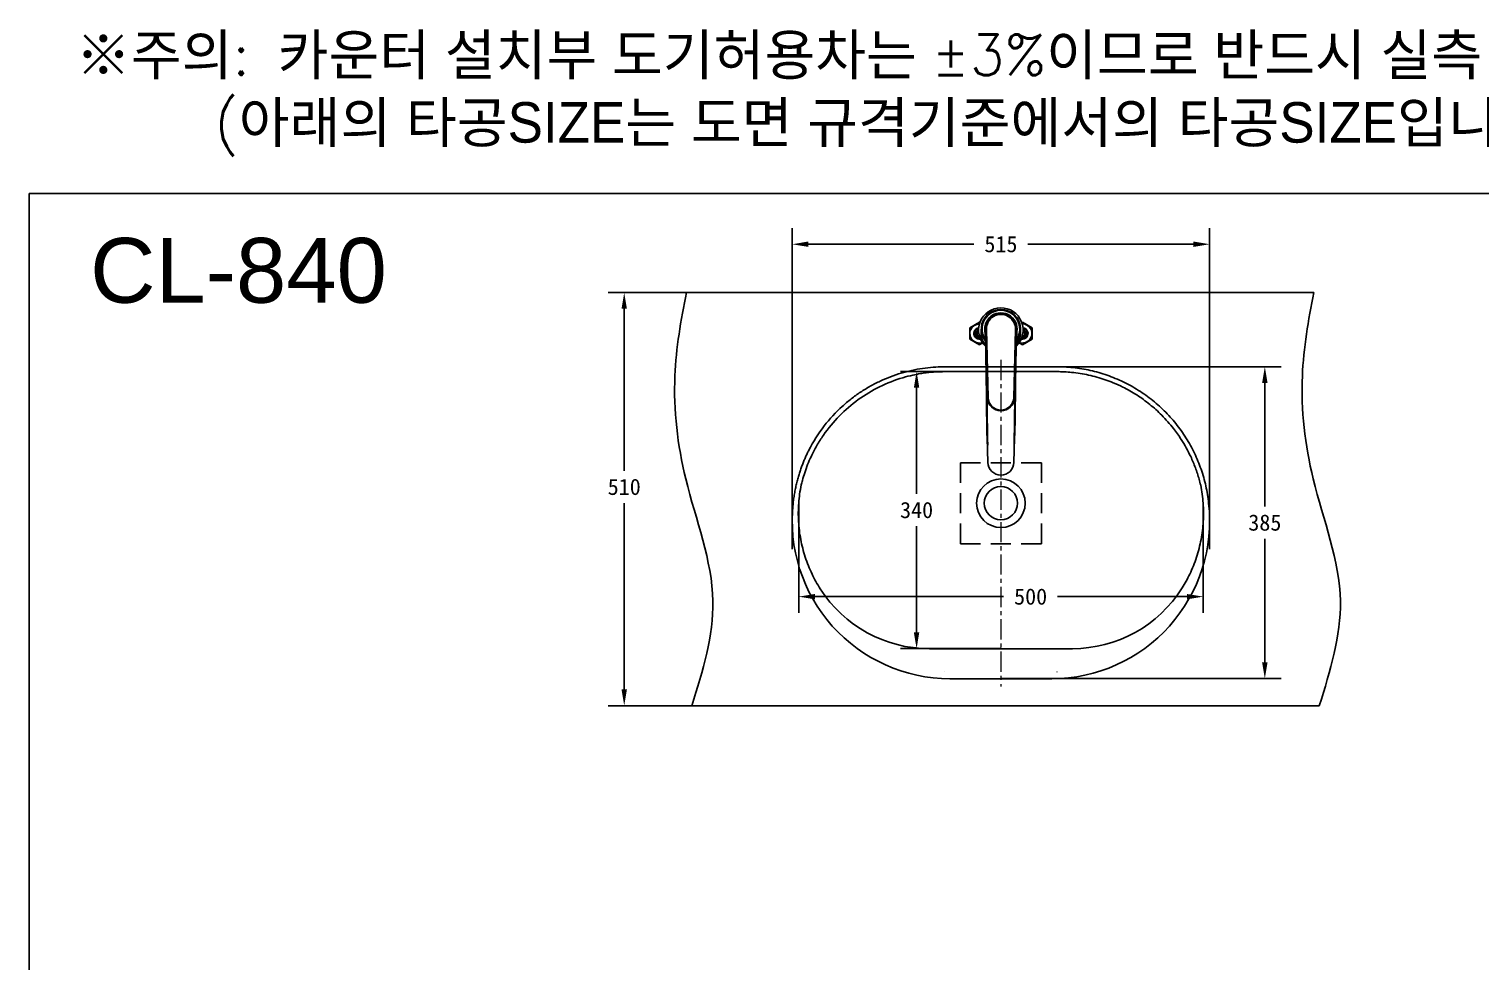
# Model space of a CAD drawing. Extents: x 0 to 9660, y 0 to 2303.
# Drawn here: x 0 to 1793, y 1152 to 2303 of the extents above; entities that cross this region are included whole.
import ezdxf

# ---------------------------------------------------------------- set-up
doc = ezdxf.new("R2010")
doc.units = 0
doc.header["$LTSCALE"] = 20
doc.header["$MEASUREMENT"] = 0
doc.linetypes.add('CENTER', pattern=[2, 1.25, -0.25, 0.25, -0.25])
doc.linetypes.add('HIDDEN', pattern=[0.375, 0.25, -0.125])
doc.layers.get('0').update_dxf_attribs({"linetype": 'CONTINUOUS'})
doc.layers.get('DEFPOINTS').update_dxf_attribs({"linetype": 'CONTINUOUS'})
for name, color, linetype in [('1', 1, 'CONTINUOUS'), ('3', 3, 'CONTINUOUS'), ('5', 5, 'CONTINUOUS'), ('BODY', 7, 'CONTINUOUS'), ('DEF_LAYER_ASSEM_MEMBER', 7, 'CONTINUOUS')]:
    doc.layers.add(name, color=color, linetype=linetype)
doc.styles.add('GHS', font='romans', dxfattribs={"bigfont": 'ghs'})
doc.dimstyles.new('Standard$0', dxfattribs={"dimtxt": 0.18, "dimasz": 0.18, "dimexe": 0.18, "dimexo": 0.0625, "dimgap": 0.09, "dimtad": 0, "dimtih": 1, "dimtoh": 1, "dimdec": 4, "dimzin": 0, "dimdsep": 46, "dimtxsty": 'Standard', "dimcen": 0.09, "dimadec": 0, "dimazin": 0, "dimtfac": 1, "dimtdec": 4, "dimtofl": 0, "dimtmove": 0, "dimatfit": 3, "dimfxl": 0, "dimtolj": 1, "dimtzin": 0, "dimarcsym": 0})

# ---------------------------------------------------------------- blocks, each defined once
blk = doc.blocks.new('*D60')
at = {"layer": '3', "color": 3, "lineweight": -2}
for p, q in [((942.3, 1661.2), (942.3, 2057.5)), ((1457.7, 1661.2), (1457.7, 2057.5)), ((962.3, 2037.5), (1166.7, 2037.5)), ((1437.7, 2037.5), (1233.3, 2037.5))]:
    blk.add_line(p, q, dxfattribs=at)
at = {"layer": '3', "color": 3}
for points in [[(962.3, 2040.9), (962.3, 2034.2), (942.3, 2037.5)], [(1437.7, 2040.9), (1437.7, 2034.2), (1457.7, 2037.5)]]:
    blk.add_solid(points, dxfattribs=at)
at = {"layer": 'DEFPOINTS', "color": 0}
for p in [(1457.7, 2037.5), (942.3, 1661.2), (1457.7, 1661.2)]:
    blk.add_point(p, dxfattribs=at)
at = {"layer": '3', "color": 2, "insert": (1200, 2037.5), "char_height": 20, "attachment_point": 5}
blk.add_mtext('\\A1;515', dxfattribs=at)
blk = doc.blocks.new('*D61')
at = {"layer": '3', "color": 3, "lineweight": -2}
for p, q in [((1200, 1886.3), (1545.9, 1886.3)), ((1525.9, 1866.3), (1525.9, 1713.8)), ((1525.9, 1521.3), (1525.9, 1673.8)), ((1200, 1501.3), (1545.9, 1501.3))]:
    blk.add_line(p, q, dxfattribs=at)
at = {"layer": '3', "color": 3}
for points in [[(1522.5, 1866.3), (1529.2, 1866.3), (1525.9, 1886.3)], [(1522.5, 1521.3), (1529.2, 1521.3), (1525.9, 1501.3)]]:
    blk.add_solid(points, dxfattribs=at)
at = {"layer": 'DEFPOINTS', "color": 0}
for p in [(1200, 1886.3), (1200, 1501.3), (1525.9, 1501.3)]:
    blk.add_point(p, dxfattribs=at)
at = {"layer": '3', "color": 2, "insert": (1525.9, 1693.8), "char_height": 20, "attachment_point": 5}
blk.add_mtext('\\A1;385', dxfattribs=at)
blk = doc.blocks.new('*D62')
at = {"layer": '3', "color": 3, "lineweight": -2}
for p, q in [((1199.8, 1880.3), (1075.9, 1880.3)), ((1095.9, 1860.3), (1095.9, 1729.3)), ((1095.9, 1558.3), (1095.9, 1689.3)), ((1200, 1538.3), (1075.9, 1538.3))]:
    blk.add_line(p, q, dxfattribs=at)
at = {"layer": '3', "color": 3}
for points in [[(1092.5, 1860.3), (1099.2, 1860.3), (1095.9, 1880.3)], [(1092.5, 1558.3), (1099.2, 1558.3), (1095.9, 1538.3)]]:
    blk.add_solid(points, dxfattribs=at)
at = {"layer": 'DEFPOINTS', "color": 0}
for p in [(1199.8, 1880.3), (1095.9, 1538.3), (1200, 1538.3)]:
    blk.add_point(p, dxfattribs=at)
at = {"layer": '3', "color": 2, "insert": (1095.9, 1709.3), "char_height": 20, "attachment_point": 5}
blk.add_mtext('\\A1;340', dxfattribs=at)
blk = doc.blocks.new('*D63')
at = {"layer": '3', "color": 3, "lineweight": -2}
for p, q in [((950.3, 1717.9), (950.3, 1582.5)), ((1449.7, 1717.9), (1449.7, 1582.5)), ((970.3, 1602.5), (1203.3, 1602.5)), ((1429.7, 1602.5), (1270, 1602.5))]:
    blk.add_line(p, q, dxfattribs=at)
at = {"layer": '3', "color": 3}
for points in [[(970.3, 1605.8), (970.3, 1599.2), (950.3, 1602.5)], [(1429.7, 1605.8), (1429.7, 1599.2), (1449.7, 1602.5)]]:
    blk.add_solid(points, dxfattribs=at)
at = {"layer": 'DEFPOINTS', "color": 0}
for p in [(950.3, 1717.9), (1449.7, 1717.9), (1449.7, 1602.5)]:
    blk.add_point(p, dxfattribs=at)
at = {"layer": '3', "color": 2, "insert": (1236.7, 1602.5), "char_height": 20, "attachment_point": 5}
blk.add_mtext('\\A1;500', dxfattribs=at)
blk = doc.blocks.new('*D82')
at = {"layer": '3', "color": 3, "lineweight": -2}
for p, q in [((811.7, 1977.9), (714.9, 1977.9)), ((734.9, 1957.9), (734.9, 1757.9)), ((734.9, 1487.9), (734.9, 1717.9)), ((818.4, 1467.9), (714.9, 1467.9))]:
    blk.add_line(p, q, dxfattribs=at)
at = {"layer": '3', "color": 3}
for points in [[(731.6, 1957.9), (738.2, 1957.9), (734.9, 1977.9)], [(731.6, 1487.9), (738.2, 1487.9), (734.9, 1467.9)]]:
    blk.add_solid(points, dxfattribs=at)
at = {"layer": 'DEFPOINTS', "color": 0}
for p in [(811.7, 1977.9), (734.9, 1467.9), (818.4, 1467.9)]:
    blk.add_point(p, dxfattribs=at)
at = {"layer": '3', "color": 2, "insert": (734.9, 1737.9), "char_height": 20, "attachment_point": 5}
blk.add_mtext('\\A1;510', dxfattribs=at)

msp = doc.modelspace()

# ---------------------------------------------------------------- linework, layer by layer
for p, q in [((1135.93801, 1886.25483), (1270.09891, 1886.25483)), ((1129.55238, 1880.25483), (1270.07174, 1880.25483)), ((1288.22465, 1538.27984), (1111.77523, 1538.27984)), ((1262.90782, 1501.25483), (1137.09137, 1501.25483))]:
    msp.add_line(p, q)
at = {"color": 7}
msp.add_circle((1199.99999, 1717.85283), 20.5, dxfattribs=at)
for centre, radius, start, end in [((1116.9478, 1706.5164), 166.98753, 168.31099015, 176.10731793), ((1285.10022, 1706.87014), 164.92033, 3.81837643, 11.58852672), ((1262.79486, 1696.25483), 195, 15.44681351, 15.4469337), ((1137.14807, 1696.12801), 194.87319, 173.59925653, 269.98332878), ((1262.85134, 1696.12851), 194.87369, 270.01660498, 6.40057786), ((1111.77523, 1698.27984), 160, 212.57715257, 270), ((1288.22465, 1698.27984), 160, 270, 327.87956351)]:
    msp.add_arc(centre, radius, start, end)
at = {"layer": '1', "color": 7, "linetype": 'Continuous'}
msp.add_circle((1199.99999, 1717.85283), 30, dxfattribs=at)
at = {"layer": '1', "color": 5}
for points in [[(811.72024, 1977.85283), (804.83374, 1943.7256), (791.69625, 1867.4051), (806.55039, 1738.26396), (860.77384, 1604.75341), (831.87953, 1511.01289), (818.41604, 1467.85283)], [(1586.46093, 1977.85283), (1579.57443, 1943.7256), (1566.43693, 1867.4051), (1581.29108, 1738.26396), (1635.51453, 1604.75341), (1606.62022, 1511.01289), (1593.15672, 1467.85283)]]:
    msp.add_open_spline(points, degree=3, knots=[30.4410867334, 30.4410867334, 30.4410867334, 30.4410867334, 134.2959113418, 262.3295507129, 416.7957286515, 548.5805242929, 548.5805242929, 548.5805242929, 548.5805242929], dxfattribs=at)
at = {"layer": '1', "color": 7, "linetype": 'Continuous'}
for points, knots in [([(943.48963, 1717.85283), (943.75184, 1720.1057), (944.26857, 1724.54529), (945.32871, 1731.06588), (946.55846, 1737.3523), (947.95739, 1743.39902), (949.49937, 1749.20444), (951.16576, 1754.76742), (952.93694, 1760.08801), (954.79449, 1765.16708), (956.72072, 1770.00637), (958.69875, 1774.60823), (960.71268, 1778.97591), (967.34158, 1792.45589), (980.44831, 1813.17831), (999.29741, 1833.5558), (1014.97464, 1846.73507), (1026.53254, 1855.04163), (1038.56304, 1862.38366), (1050.98333, 1868.74726), (1063.71104, 1874.1251), (1076.66594, 1878.51459), (1089.76999, 1881.9274), (1102.94814, 1884.35161), (1116.12771, 1885.88893), (1124.91693, 1886.12996), (1129.28842, 1886.24984)], [0, 0, 0, 0, 0.0248567439, 0.048983614, 0.0723806112, 0.095047737, 0.1169849941, 0.1381923864, 0.1586699188, 0.1784175979, 0.1974354318, 0.2157234303, 0.2332816054, 0.2501099717, 0.3802511188, 0.499883678, 0.5522122427, 0.6040212974, 0.6553124879, 0.7060875106, 0.7563481144, 0.8060961028, 0.855333336, 0.9040617328, 0.952283273, 1, 1, 1, 1]), ([(1135.93801, 1886.25483), (1135.68761, 1886.25538), (1133.92954, 1886.25952), (1132.17189, 1886.26535), (1130.65797, 1886.259)], [0, 0, 0, 0, 0.1424271297, 1, 1, 1, 1]), ([(1456.51034, 1717.85283), (1455.75822, 1724.9583), (1454.0175, 1735.60374), (1450.45442, 1749.63185), (1446.13645, 1763.29407), (1439.33252, 1779.78549), (1428.8466, 1798.72409), (1416.25712, 1816.34191), (1404.2797, 1829.59469), (1393.77893, 1839.38784), (1382.61552, 1848.65812), (1367.81343, 1858.91798), (1352.04448, 1867.38055), (1338.82695, 1873.0708), (1325.17279, 1878.03716), (1311.27112, 1881.7762), (1297.15071, 1884.2958), (1286.46149, 1885.57846), (1277.48009, 1886.14367), (1271.73518, 1886.24609), (1269.63503, 1886.25772), (1269.342, 1886.25892)], [0, 0, 0, 0, 0.0781826082, 0.1172739123, 0.1563652164, 0.2345478246, 0.3127304329, 0.3909130411, 0.4690956493, 0.5081869534, 0.5472782575, 0.6254608657, 0.7036434739, 0.742734778, 0.7818260821, 0.8600086903, 0.8990999944, 0.9381912986, 0.9772826027, 0.9968282547, 1, 1, 1, 1]), ([(953.42332, 1740.34798), (953.86279, 1742.18868), (954.33119, 1744.02301), (955.70233, 1749.06613), (956.66525, 1752.25874), (959.95799, 1762.18267), (962.59782, 1768.81137), (967.78898, 1779.90592), (970.15707, 1784.45607), (975.27658, 1793.3528), (978.02634, 1797.69716), (986.8119, 1810.3612), (993.38684, 1818.30659), (1007.77462, 1832.97443), (1015.58335, 1839.69272), (1032.23236, 1851.72827), (1041.06919, 1857.04207), (1059.51761, 1866.10818), (1069.12791, 1869.85856), (1083.05892, 1873.97969), (1087.16923, 1875.0416), (1094.40142, 1876.63792), (1097.51377, 1877.23884), (1102.976, 1878.15326), (1105.32019, 1878.50261), (1110.00108, 1879.10742), (1112.34022, 1879.36208), (1116.09569, 1879.68171), (1117.51149, 1879.78058), (1120.37297, 1879.94316), (1121.81497, 1880.00754), (1125.3086, 1880.13835), (1127.37075, 1880.195), (1129.4529, 1880.2521), (1129.48605, 1880.25301), (1129.51921, 1880.25392), (1129.55238, 1880.25483)], [0.08860194878, 0.08860194878, 0.08860194878, 0.08860194878, 0.11002340998, 0.11002340998, 0.14775264525, 0.14775264525, 0.22835410035, 0.22835410035, 0.28632927371, 0.28632927371, 0.34430444708, 0.34430444708, 0.46025479381, 0.46025479381, 0.57620514054, 0.57620514054, 0.69215548728, 0.69215548728, 0.80810583401, 0.80810583401, 0.85595427903, 0.85595427903, 0.89166848896, 0.89166848896, 0.91829140592, 0.91829140592, 0.94491432289, 0.94491432289, 0.96109336562, 0.96109336562, 0.97727240834, 0.97727240834, 1, 1, 1, 1.00036191327, 1.00036191327, 1.00036191327, 1.00036191327]), ([(1446.65872, 1739.99962), (1446.07801, 1742.45284), (1445.44603, 1744.89622), (1443.40865, 1752.15304), (1441.86131, 1756.89759), (1438.38962, 1766.23511), (1436.46478, 1770.82531), (1430.93012, 1782.62884), (1427.00416, 1789.73906), (1419.64755, 1801.1859), (1416.46015, 1805.68411), (1408.57259, 1815.81769), (1403.73484, 1821.30917), (1396.24066, 1828.84515), (1393.85056, 1831.1225), (1388.92839, 1835.56145), (1386.39152, 1837.72681), (1381.20527, 1841.91414), (1378.56026, 1843.93213), (1373.17719, 1847.81103), (1370.43847, 1849.67268), (1362.09076, 1855.02261), (1356.35606, 1858.27432), (1346.63427, 1863.10646), (1342.74793, 1864.87124), (1335.49682, 1867.85817), (1332.14905, 1869.12365), (1325.39434, 1871.45508), (1321.99445, 1872.51859), (1315.15834, 1874.43966), (1311.72102, 1875.29763), (1301.35366, 1877.56527), (1294.36747, 1878.66876), (1284.35403, 1879.66148), (1281.38187, 1879.8841), (1276.76889, 1880.11216), (1275.13901, 1880.16964), (1272.358, 1880.23145), (1271.21658, 1880.24691), (1270.07174, 1880.25483)], [0.08664672872, 0.08664672872, 0.08664672872, 0.08664672872, 0.11483839988, 0.11483839988, 0.17116363492, 0.17116363492, 0.22748886997, 0.22748886997, 0.31827641576, 0.31827641576, 0.3799973226, 0.3799973226, 0.46272033315, 0.46272033315, 0.49989732399, 0.49989732399, 0.53707431482, 0.53707431482, 0.57425130566, 0.57425130566, 0.61142829649, 0.61142829649, 0.68578227816, 0.68578227816, 0.73379110021, 0.73379110021, 0.77360504562, 0.77360504562, 0.81341899103, 0.81341899103, 0.85323293644, 0.85323293644, 0.93286082726, 0.93286082726, 0.9663341024, 0.9663341024, 0.98456821706, 0.98456821706, 0.9972222587, 0.9972222587, 0.9972222587, 0.9972222587]), ([(976.94862, 1612.13006), (973.17987, 1618.02824), (966.18441, 1630.61973), (957.92787, 1651.21198), (952.38362, 1673.04714), (949.66989, 1695.20323), (949.77478, 1710.37165), (950.34552, 1717.85283)], [0.69165963588, 0.69165963588, 0.69165963588, 0.69165963588, 0.75, 0.8125, 0.875, 0.9375, 1, 1, 1, 1]), ([(1449.65445, 1717.85283), (1450.23038, 1710.29921), (1450.31793, 1699.04391), (1448.98282, 1684.15496), (1446.678, 1669.33401), (1441.97543, 1650.91526), (1433.97425, 1631.03105), (1427.20498, 1618.73682), (1423.73357, 1613.20733)], [0, 0, 0, 0, 0.0625, 0.09375, 0.125, 0.1875, 0.25, 0.30409654652, 0.30409654652, 0.30409654652, 0.30409654652])]:
    msp.add_open_spline(points, degree=3, knots=knots, dxfattribs=at)
for points, degree in [([(1129.28842, 1886.24984), (1129.74493, 1886.25317), (1130.20146, 1886.25483), (1130.65799, 1886.25483)], 3), ([(1264.06206, 1886.25483), (1269.34199, 1886.25483)], 1)]:
    msp.add_open_spline(points, degree=degree, dxfattribs=at)
at = {"layer": '1', "color": 155, "linetype": 'Continuous'}
for points, knots in [([(1130.65798, 1509.82721), (1130.68052, 1509.82715), (1130.732, 1509.82702), (1130.78347, 1509.82689), (1130.8124, 1509.82683)], [0, 0, 0, 0, 0.4376979769, 1, 1, 1, 1]), ([(1269.18767, 1509.82683), (1269.21661, 1509.8269), (1269.26804, 1509.82702), (1269.31949, 1509.82716), (1269.34198, 1509.82722)], [0, 0, 0, 0, 0.5627550965, 1, 1, 1, 1])]:
    msp.add_open_spline(points, degree=3, knots=knots, dxfattribs=at)
at = {"layer": '3', "color": 1, "linetype": 'HIDDEN', "ltscale": 5}
msp.add_lwpolyline([(1149.91987, 1767.85283), (1249.91987, 1767.85283), (1249.91987, 1667.85283), (1149.91987, 1667.85283)], close=True, dxfattribs=at)
at = {"layer": '5', "color": 5}
for p, q in [((811.72024, 1977.85283), (1586.46093, 1977.85283)), ((817.94808, 1467.85283), (1593.15672, 1467.85283))]:
    msp.add_line(p, q, dxfattribs=at)
at = {"layer": '5', "color": 212}
msp.add_lwpolyline([(0, 2100), (3100, 2100), (3100, 0), (0, 0)], close=True, dxfattribs=at)
at = {"layer": 'BODY', "color": 1, "linetype": 'CENTER', "lineweight": 5}
msp.add_line((1199.99997, 1894.64033), (1199.99997, 1491.57174), dxfattribs=at)
at = {"layer": 'DEF_LAYER_ASSEM_MEMBER', "color": 7, "linetype": 'Continuous'}
for p, q in [((1173.5, 1941.20783), (1161.5, 1934.28244)), ((1174.04169, 1940.89521), (1173.5, 1941.20783)), ((1226.5, 1941.20783), (1225.77826, 1940.7913)), ((1238.5, 1934.28244), (1226.5, 1941.20783)), ((1161.5, 1934.28244), (1161.5, 1920.42322)), ((1161.5, 1920.42322), (1173.5, 1913.49783)), ((1173.5, 1921.38514), (1174.4083, 1921.38514)), ((1180.50668, 1932.34238), (1181.24503, 1904.146)), ((1181.00651, 1932.35547), (1183.20996, 1848.20896)), ((1216.79004, 1848.20896), (1218.99349, 1932.35547)), ((1219.49332, 1932.34238), (1218.75497, 1904.146)), ((1226.5, 1921.32052), (1225.38924, 1921.32052)), ((1226.5, 1913.49783), (1238.5, 1920.42322)), ((1238.5, 1920.42322), (1238.5, 1934.28244)), ((1173.5, 1913.49783), (1177.40273, 1915.75016)), ((1222.42397, 1915.85017), (1226.5, 1913.49783)), ((1182.70579, 1867.69674), (1182.89463, 1848.20587)), ((1217.10538, 1848.20587), (1217.29448, 1867.72289)), ((1183.1089, 1798.71159), (1183.90552, 1768.29015)), ((1216.8911, 1798.71159), (1216.09448, 1768.29015)), ((1183.7072, 1790.49561), (1183.66759, 1792.19725)), ((1216.33241, 1792.19725), (1216.2928, 1790.49561))]:
    msp.add_line(p, q, dxfattribs=at)
at = {"layer": 'DEF_LAYER_ASSEM_MEMBER', "color": 9, "linetype": 'Continuous'}
for p, q in [((1182.00617, 1932.38164), (1181.00651, 1932.35547)), ((1182.00617, 1932.38164), (1184.20962, 1848.23513)), ((1215.79038, 1848.23513), (1217.99383, 1932.38164)), ((1217.99383, 1932.38164), (1218.99349, 1932.35547)), ((1184.20962, 1848.23513), (1183.20996, 1848.20896)), ((1215.79038, 1848.23513), (1216.79004, 1848.20896))]:
    msp.add_line(p, q, dxfattribs=at)
at = {"layer": 'DEF_LAYER_ASSEM_MEMBER', "color": 7, "linetype": 'Continuous'}
for centre, radius, start, end in [((1199.9, 1931.55283), 27.5, 313.94721961, 226.59780637), ((1200, 1932.85283), 24.25, 322.36106943, 217.63893057), ((1173.5, 1927.35283), 11.77654, 90, 287.93987032), ((1200, 1932.85283), 20, 340.8268577, 199.17037727), ((1200, 1932.85283), 19.25, 349.9070239, 190.0929761), ((1200, 1932.85283), 19, 358.5, 181.5), ((1226.5, 1927.35283), 11.77654, 251.06458264, 91.09988447), ((1173.5, 1927.35283), 7, 97.75551973, 280.53121859), ((1173.5, 1927.38514), 6, 99.90845582, 270), ((1199.9, 1928.55283), 24.5, 170.40872561, 219.54861534), ((1199.9, 1928.55283), 24.5, 321.23253047, 7.51974708), ((1226.5, 1927.35283), 7, 257.91485305, 84.10374488), ((1226.5, 1927.32052), 6, 270, 81.93173436), ((1200, 1848.64862), 16.79579, 181.5, 358.5), ((3172.44999, 1844.10118), 1990.10633, 181.20311386, 181.21909657), ((1163.11576, 1798.18806), 20, 1.5, 10.28920076), ((3358.15897, 1842.32539), 2175.0691, 181.05354977, 181.3205951), ((-958.15833, 1842.32556), 2175.06846, 358.67940001, 358.94644533), ((1236.88424, 1798.18806), 20, 169.71119555, 178.5), ((-772.44999, 1844.10118), 1990.10633, 358.78090343, 358.79688594), ((1188.06219, 1787.46972), 4.72647, 165.23820283, 171.68705405), ((1177.05074, 1790.37204), 6.66106, 345.23136222, 350.53884849), ((1177.22755, 1790.34045), 6.48146, 350.55744944, 355.98744236), ((1177.17171, 1790.34228), 6.53729, 356.00563457, 1.34392321), ((1222.82829, 1790.34228), 6.53729, 178.65607679, 183.99436543), ((1222.77245, 1790.34045), 6.48146, 184.01255764, 189.44255056), ((1222.94926, 1790.37204), 6.66106, 189.46115151, 194.76863778), ((1211.93781, 1787.46972), 4.72647, 8.31294595, 14.76179717), ((1200, 1768.71159), 16.1, 181.5, 358.5)]:
    msp.add_arc(centre, radius, start, end, dxfattribs=at)
at = {"layer": 'DEF_LAYER_ASSEM_MEMBER', "color": 9, "linetype": 'Continuous'}
for centre, radius, start, end in [((1200, 1932.85283), 23.25, 325.59387104, 214.40611289), ((1200, 1932.85283), 18, 358.5, 181.5), ((1200, 1848.64862), 15.79579, 181.5, 358.5), ((1188.4209, 1623.36511), 168.89903, 91.61268243, 91.74429594), ((1188.45217, 1622.04248), 168.51994, 91.61347598, 91.74370111), ((1191.63351, 1813.62654), 26.24722, 251.65083374, 251.92895913), ((1211.54783, 1622.04247), 168.51995, 88.25629889, 88.38652402), ((1211.5791, 1623.36512), 168.89903, 88.25570406, 88.38731757), ((1208.36649, 1813.62654), 26.24722, 288.07104087, 288.34916626)]:
    msp.add_arc(centre, radius, start, end, dxfattribs=at)
at = {"layer": 'DEF_LAYER_ASSEM_MEMBER', "color": 7, "linetype": 'Continuous'}
for points, start_tangent, end_tangent in [([(1172.45717, 1932.29906), (1170.14907, 1929.73623), (1169.64308, 1928.06691), (1169.70825, 1926.31888), (1170.33032, 1924.69167), (1171.39761, 1923.3222), (1172.78772, 1922.26564), (1174.33053, 1921.58519)], (-0.8350480179, -0.5501770695), (0.9573562945, -0.2889098916)), ([(1172.45425, 1931.31658), (1171.1072, 1929.56844), (1170.57861, 1927.38514)], (-0.7383968957, -0.6743663874), (0, -1)), ([(1170.57861, 1927.38514), (1170.85114, 1925.80409), (1171.59331, 1924.40821), (1173.96256, 1922.38175)], (0, -1), (0.8756084125, -0.4830216433)), ([(1225.44106, 1921.45628), (1227.02125, 1922.0927), (1228.48939, 1923.14968), (1229.62248, 1924.54607), (1230.28537, 1926.22342), (1230.35279, 1928.03338), (1229.8093, 1929.75543), (1227.35789, 1932.35239)], (0.9676248054, 0.2523930188), (-0.8508973409, 0.5253320049)), ([(1225.73277, 1922.15684), (1227.13885, 1923.04424), (1228.30468, 1924.2081), (1229.11956, 1925.65817), (1229.42139, 1927.32052)], (0.8939598272, 0.4481471046), (0, 1)), ([(1229.42139, 1927.32052), (1228.83202, 1929.62129), (1227.35001, 1931.42423)], (0, 1), (-0.7624706273, 0.64702283)), ([(1182.7824, 1802.31539), (1182.07835, 1853.25641), (1181.24503, 1904.146)], (-0.0210793365, 0.9997778061), (-0.0261769481, 0.999657325)), ([(1217.2176, 1802.31539), (1217.53118, 1820.16719), (1217.8669, 1848.16133), (1218.20262, 1876.15547), (1218.75497, 1904.146)], (0.0210793413, 0.999777806), (0.0261769479, 0.999657325)), ([(1182.89463, 1848.20587), (1183.45758, 1802.33267)], (0.0091516841, -0.9999581225), (0.0185340561, -0.9998282296)), ([(1216.54243, 1802.33266), (1217.10538, 1848.20587)], (0.0185340733, 0.9998282293), (0.0091509059, 0.9999581296))]:
    msp.add_spline(points, degree=3, dxfattribs=dict(at, start_tangent=start_tangent, end_tangent=end_tangent))
at = {"layer": 'DEF_LAYER_ASSEM_MEMBER', "color": 9, "linetype": 'Continuous'}
for points, start_tangent, end_tangent in [([(1180.64207, 1927.17211), (1180.66617, 1926.82398), (1180.69709, 1926.40004), (1180.7646, 1925.53592), (1180.83942, 1924.66618), (1180.92101, 1923.79434), (1181.10586, 1922.04878), (1181.32173, 1920.30344)], (0.0261769483, -0.999657325), (0.1320485607, -0.9912432485)), ([(1218.67833, 1920.30387), (1218.89417, 1922.0491), (1219.07901, 1923.79456), (1219.1606, 1924.66635), (1219.23541, 1925.53603), (1219.30291, 1926.40011), (1219.33383, 1926.82402), (1219.35793, 1927.17211)], (0.1320434768, 0.9912439257), (0.0261769483, 0.999657325)), ([(1181.24503, 1904.146), (1181.25293, 1904.14667), (1181.27654, 1904.14777), (1181.31568, 1904.14928), (1181.37015, 1904.15119), (1181.43977, 1904.15348), (1181.52434, 1904.15615), (1181.7376, 1904.16257)], (-0.0466269618, 0.9989123717), (0.9995695639, 0.029337467)), ([(1218.26259, 1904.16256), (1218.47575, 1904.15615), (1218.56029, 1904.15348), (1218.62988, 1904.15119), (1218.68433, 1904.14928), (1218.72346, 1904.14777), (1218.74707, 1904.14667), (1218.75497, 1904.146)], (0.9995695319, -0.0293385567), (-0.0261747757, -0.9996573819)), ([(1182.7824, 1802.31539), (1182.79332, 1802.31603), (1182.82589, 1802.31713), (1182.87979, 1802.31868), (1182.95472, 1802.32067), (1183.05035, 1802.32308), (1183.16638, 1802.32589), (1183.45734, 1802.33267)], (-0.0218767979, 0.9997606742), (0.9997396698, 0.0228165011)), ([(1216.54266, 1802.33267), (1216.83361, 1802.32589), (1216.94964, 1802.32308), (1217.04528, 1802.32067), (1217.1202, 1802.31868), (1217.17411, 1802.31713), (1217.20668, 1802.31603), (1217.2176, 1802.31539)], (0.9997396695, -0.0228165104), (-0.0210771314, -0.9997778526))]:
    msp.add_spline(points, degree=3, dxfattribs=dict(at, start_tangent=start_tangent, end_tangent=end_tangent))

# ---------------------------------------------------------------- texts
at = {"insert": (75.39195, 2045.27793), "char_height": 80, "width": 460, "attachment_point": 1, "style": 'GHS'}
msp.add_mtext('{\\fArial|b0|i0|c0|p34;CL-840}', dxfattribs=at)
at = {"layer": '3', "insert": (57.59897, 2296.26076), "char_height": 50, "attachment_point": 1, "style": 'GHS'}
msp.add_mtext_dynamic_manual_height_columns('{\\fGulim|b0|i0|c129|p50;※주의}: {\\fGulim|b0|i0|c129|p50;카운터 설치부 도기허용차는 }±3%{\\fGulim|b0|i0|c129|p50;이므로 반드시 실측 확인 후 시공하십시오}.\\P     ({\\fGulim|b0|i0|c129|p50;아래의 타공SIZE는 도면 규격기준에서의 타공SIZE입니다.)}', width=3042.4010348, gutter_width=13.505, heights=[0], dxfattribs=at)

# ---------------------------------------------------------------- dimensions: what is measured, and where the dimension line sits
at = {"layer": '3'}
dim = msp.add_linear_dim(base=(1457.66306, 2037.54937), p1=(942.33687, 1661.21359), p2=(1457.66306, 1661.21359), dimstyle='Standard$0', override={"dimtxt": 20, "dimasz": 20, "dimexe": 20, "dimexo": 0, "dimgap": 10, "dimdec": 0, "dimzin": 8, "dimclrd": 3, "dimclre": 3, "dimclrt": 2}, dxfattribs=at)
dim.commit()
dim.dimension.update_dxf_attribs({"geometry": '*D60', "text_midpoint": (1199.99996, 2037.54937), "dimtype": 160})
dim = msp.add_linear_dim(base=(734.90744, 1467.85283), p1=(811.72024, 1977.85283), p2=(818.41604, 1467.85283), angle=90, dimstyle='Standard$0', override={"dimtxt": 20, "dimasz": 20, "dimexe": 20, "dimexo": 0, "dimgap": 10, "dimdec": 0, "dimzin": 8, "dimclrd": 3, "dimclre": 3, "dimclrt": 2}, dxfattribs=at)
dim.commit()
dim.dimension.update_dxf_attribs({"geometry": '*D82', "text_midpoint": (734.90744, 1737.85283), "dimtype": 160})
dim = msp.add_linear_dim(base=(1525.87175, 1501.25483), p1=(1199.99997, 1886.25483), p2=(1199.99997, 1501.25483), angle=90, dimstyle='Standard$0', override={"dimtxt": 20, "dimasz": 20, "dimexe": 20, "dimexo": 0, "dimgap": 10, "dimdec": 0, "dimzin": 8, "dimclrd": 3, "dimclre": 3, "dimclrt": 2}, dxfattribs=at)
dim.commit()
dim.dimension.update_dxf_attribs({"geometry": '*D61', "text_midpoint": (1525.87175, 1693.75483)})
dim = msp.add_linear_dim(base=(1095.86338, 1538.27984), p1=(1199.81206, 1880.25483), p2=(1199.99997, 1538.27984), angle=90, text='340', dimstyle='Standard$0', override={"dimtxt": 20, "dimasz": 20, "dimexe": 20, "dimexo": 0, "dimgap": 10, "dimdec": 0, "dimzin": 8, "dimclrd": 3, "dimclre": 3, "dimclrt": 2}, dxfattribs=at)
dim.commit()
dim.dimension.update_dxf_attribs({"geometry": '*D62', "text_midpoint": (1095.86338, 1709.26733)})
dim = msp.add_linear_dim(base=(1449.65445, 1602.50172), p1=(950.34552, 1717.85283), p2=(1449.65445, 1717.85283), text='500', dimstyle='Standard$0', override={"dimtxt": 20, "dimasz": 20, "dimexe": 20, "dimexo": 0, "dimgap": 10, "dimdec": 0, "dimzin": 8, "dimclrd": 3, "dimclre": 3, "dimclrt": 2}, dxfattribs=at)
dim.commit()
dim.dimension.update_dxf_attribs({"geometry": '*D63', "text_midpoint": (1236.66665, 1602.50172), "dimtype": 160})

doc.saveas('drawing.dxf')
